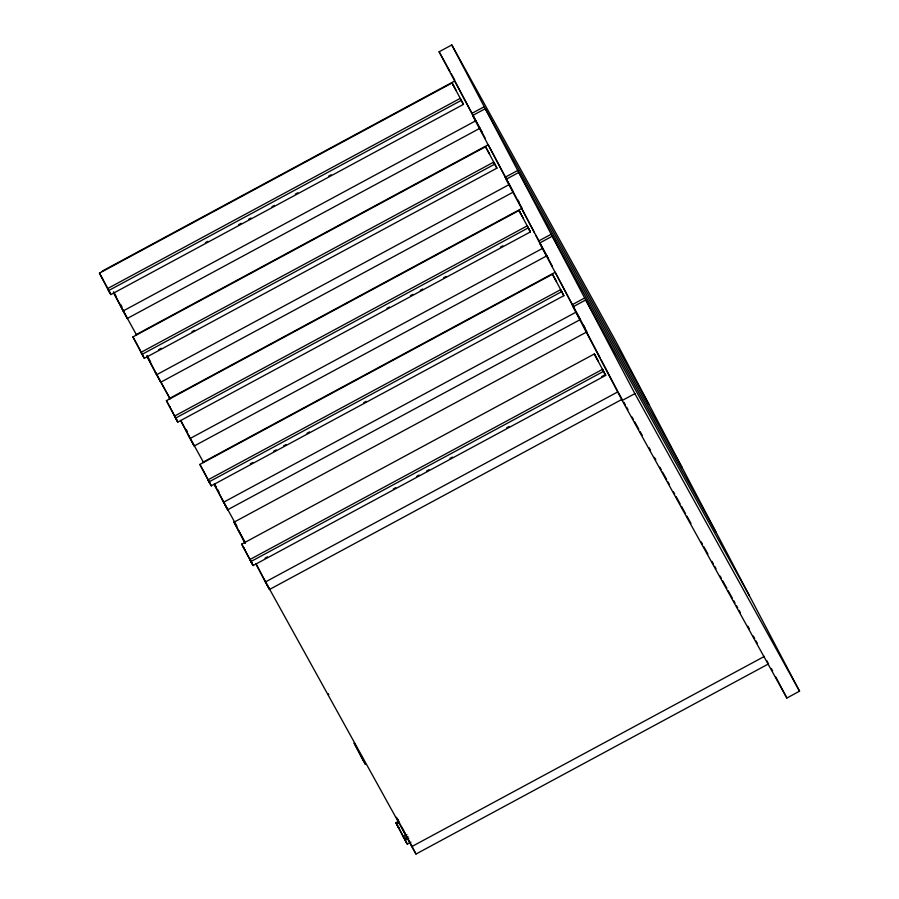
<?xml version="1.0" encoding="UTF-8"?>
<svg xmlns="http://www.w3.org/2000/svg" width="899" height="899" viewBox="0 0 899 899"><rect width="100%" height="100%" fill="white"/><g stroke="black" fill="none" stroke-linecap="round" stroke-linejoin="round"><path stroke-width="1.35" d="M485.089 138.053L439.105 51.794L451.804 44.95L616.478 342.485L648.909 404.258M102.194 271.138L454.782 80.966L479.852 128.299L127.265 318.482L113.6 292.872M109.779 292.523L99.452 273.15L452.073 82.978L454.276 86.967M108.633 290.579L461.221 100.407L460.142 98.418L107.554 288.59L108.633 290.579L110.847 294.58L463.434 104.396L463.041 103.655M205.377 242.629L207.849 241.303M238.662 224.671L241.134 223.345M248.529 219.356L250.99 218.03M271.947 206.725L274.42 205.388M295.378 194.083L297.839 192.757M328.663 176.137L331.124 174.799M471.537 113.566L484.235 106.723L451.804 44.95M123.118 310.987L475.706 120.814M135.67 334.9L488.258 144.728L512.733 190.993M143.256 356.285L132.928 336.911L485.55 146.739L488.764 152.661M158.718 349.61L161.191 348.284M192.004 331.652L194.476 330.326M141.48 353.105L144.323 358.341L496.911 168.158L496.518 167.416M505.013 177.328L517.7 170.484L485.28 108.712L472.582 115.555L516.532 198.14M509.182 184.576L156.595 374.748L147.076 356.633M513.329 192.06L160.73 382.244L146.897 355.88M169.147 398.662L521.735 208.489L534.411 232.639M176.732 420.047L166.405 400.662L519.015 210.49L521.229 214.49M175.586 418.102L528.174 227.93L527.095 225.93L174.507 416.113L175.586 418.102L177.788 422.103L530.388 231.92L529.994 231.178M386.986 308.312L389.447 306.975M410.405 295.681L412.877 294.344M420.271 290.355L422.732 289.029M443.69 277.724L446.162 276.398M500.406 247.135L502.867 245.809M538.49 241.089L551.177 234.234L518.757 172.473L506.058 179.317L550.682 263.126M542.659 248.338L546.806 255.822L194.206 446.005L190.071 438.51L542.659 248.338L535.68 235.055M202.623 462.423L555.211 272.251L575.495 310.885M210.209 483.808L199.87 464.423L552.492 274.251L555.717 280.185M250.327 463.828L252.788 462.502M273.745 451.197L276.218 449.871M283.612 445.882L286.084 444.544M307.042 433.251L309.503 431.913M363.747 402.662L366.208 401.325M208.422 480.617L211.265 485.853L563.864 295.681L563.471 294.939M571.966 304.851L584.653 297.996L552.222 236.235L539.535 243.078L586.867 331.787M223.536 502.271L576.135 312.099L580.271 319.583L227.683 509.755L214.029 484.156M244.888 542.94L233.998 522.195L586.597 332.023L600.038 357.645M252.046 563.504L241.719 544.131L594.34 353.959L596.554 357.948M265.048 558.167L267.509 556.829M393.268 489.011L395.729 487.674M416.687 476.369L419.148 475.043M426.553 471.054L429.014 469.728M449.972 458.423L452.444 457.085M506.688 427.834L509.149 426.508M601.611 376.636L605.308 374.636L605.701 375.389L253.113 565.561L250.686 561.133M618.568 392.863L622.119 399.291L269.531 589.463L265.385 581.979L617.973 391.795L601.319 360.083M622.175 400.493L634.874 393.638L585.699 299.996L573.011 306.84L622.175 400.493L786.861 698.029L799.548 691.174L750.384 597.532L584.653 297.996M398.785 822.113L396.324 823.439L395.931 822.697L398.392 821.371M398.909 822.36L396.414 823.686L403.471 837.081M406.91 834.643L403.213 836.643L404.292 838.632L407.989 836.643M408.787 838.138L405.089 840.127L404.696 839.385L407.157 838.059M404.696 839.385L407.292 844.127L410.989 842.127M768.566 663.878L415.979 854.05L411.832 846.566L764.42 656.382M452.04 82.966L462.951 103.407M485.55 146.739L496.428 167.169M519.015 210.49L529.893 230.931M552.469 274.251L563.347 294.692M99.452 273.15L110.33 293.58M594.306 353.959L605.184 374.389M132.928 336.911L136.783 343.957M143.806 357.341L137.03 344.396M166.405 400.662L170.259 407.708M177.283 421.103L169.428 406.157M199.87 464.423L203.736 471.469M210.748 484.864L203.983 471.919M241.719 544.131L252.63 564.561L250.27 560.324M354.577 743.99L361.623 757.385M407.292 844.127L398.965 828.249M484.235 106.723L649.955 406.247L682.386 468.019M517.7 170.484L683.431 470.008L715.862 531.781M551.177 234.234L716.908 533.77L749.339 595.543M634.874 393.638L799.548 691.174M439.105 51.794L449.95 71.392M451.309 73.842L454.692 79.955M479.639 127.669L482.347 132.569M517.858 199.994L519.217 202.444M516.903 198.904L521.959 207.939M452.635 84.034L455.287 88.9M460.591 99.16L463.434 104.396M546.592 255.192L547.941 257.642M551.053 263.89L552.413 266.34M494.068 162.921L496.911 168.158M583.451 325.067L584.811 327.517M519.588 211.546L522.24 216.423M527.544 226.683L529.309 229.874M527.938 227.436L530.388 231.92M623.94 402.325L625.299 404.775M626.648 407.213L628.008 409.663M632.064 417.012L633.424 419.451M634.784 421.901L638.841 429.25M640.2 431.689L642.234 435.363M648.999 447.601L650.359 450.051M654.416 457.389L655.776 459.839M659.844 467.177L661.192 469.626M662.552 472.076L666.609 479.414M667.968 481.864L669.317 484.314M673.385 491.652L674.744 494.102M676.093 496.551L680.161 503.889M681.509 506.339L685.577 513.677M686.926 516.127L690.994 523.465M701.153 541.827L702.512 544.266M703.861 546.716L707.929 554.065M711.986 561.403L713.345 563.853M714.694 566.291L716.054 568.741M720.121 576.09L721.47 578.529M722.83 580.979L726.886 588.317M728.246 590.767L732.303 598.116M733.663 600.554L735.022 603.004M736.371 605.454L737.731 607.904M739.079 610.354L740.439 612.792M747.889 626.255L749.238 628.704M753.306 636.043L754.654 638.492M756.014 640.942L757.363 643.392M766.791 660.664L767.971 662.81M561.021 290.444L563.864 295.681M594.902 355.015L597.565 359.881M602.858 370.152L605.701 375.389M113.791 292.096L116.499 296.996M120.567 304.334L121.927 306.784M121.421 307.514L136.536 334.979M147.267 355.858L150.65 361.982M154.898 371.276L170.102 398.751M156.46 374.265L170.012 398.74M186.16 429.407L187.52 431.857M100.935 275.892L102.7 279.072M108.004 289.343L110.847 294.58M188.363 435.037L203.579 462.513M214.895 484.606L216.254 487.056M217.603 489.494L218.963 491.944M221.839 498.799L236.954 526.263M233.998 522.195L244.921 541.928M174.957 416.855L177.788 422.103M263.688 578.495L410.877 844.577M362.23 758.498L365.477 764.431L354.082 743.001L354.476 743.743M395.931 822.697L398.774 827.934L397.01 824.754M243.213 546.873L244.966 550.053M404.067 838.194L406.224 842.127M455.074 88.462L456.153 90.462M488.55 152.223L489.618 154.212M522.027 215.985L523.094 217.974M555.492 279.746L556.571 281.735M597.341 359.443L598.419 361.443M602.667 369.837L603.274 370.95M328.146 693.623L328.753 694.736M361.376 756.947L362.443 758.936M398.145 826.687L399.212 828.687M771.331 668.451L772.623 670.912M775.859 677.082L786.861 698.029M397.403 818.674L398.684 821.113M401.887 827.215L415.979 854.05M396.459 817.281L411.832 846.566M362.848 759.689L363.241 760.43M113.42 292.119L127.265 318.482M180.901 420.642L194.206 446.005M214.367 484.404L227.683 509.755M238.145 529.691L245.27 543.254M256.08 563.842L269.531 589.463M180.553 420.395L190.071 438.51M255.777 563.673L265.385 581.979M143.93 357.588L144.323 358.341M210.872 485.112L211.265 485.853M252.72 564.808L253.113 565.561M493.618 162.168L141.031 352.352L142.109 354.341L494.697 164.169L493.618 162.168M560.571 289.692L207.984 479.875L209.062 481.864L561.65 291.692L560.571 289.692M602.42 369.399L249.821 559.571L250.9 561.56L603.487 371.388L602.42 369.399"/></g></svg>
